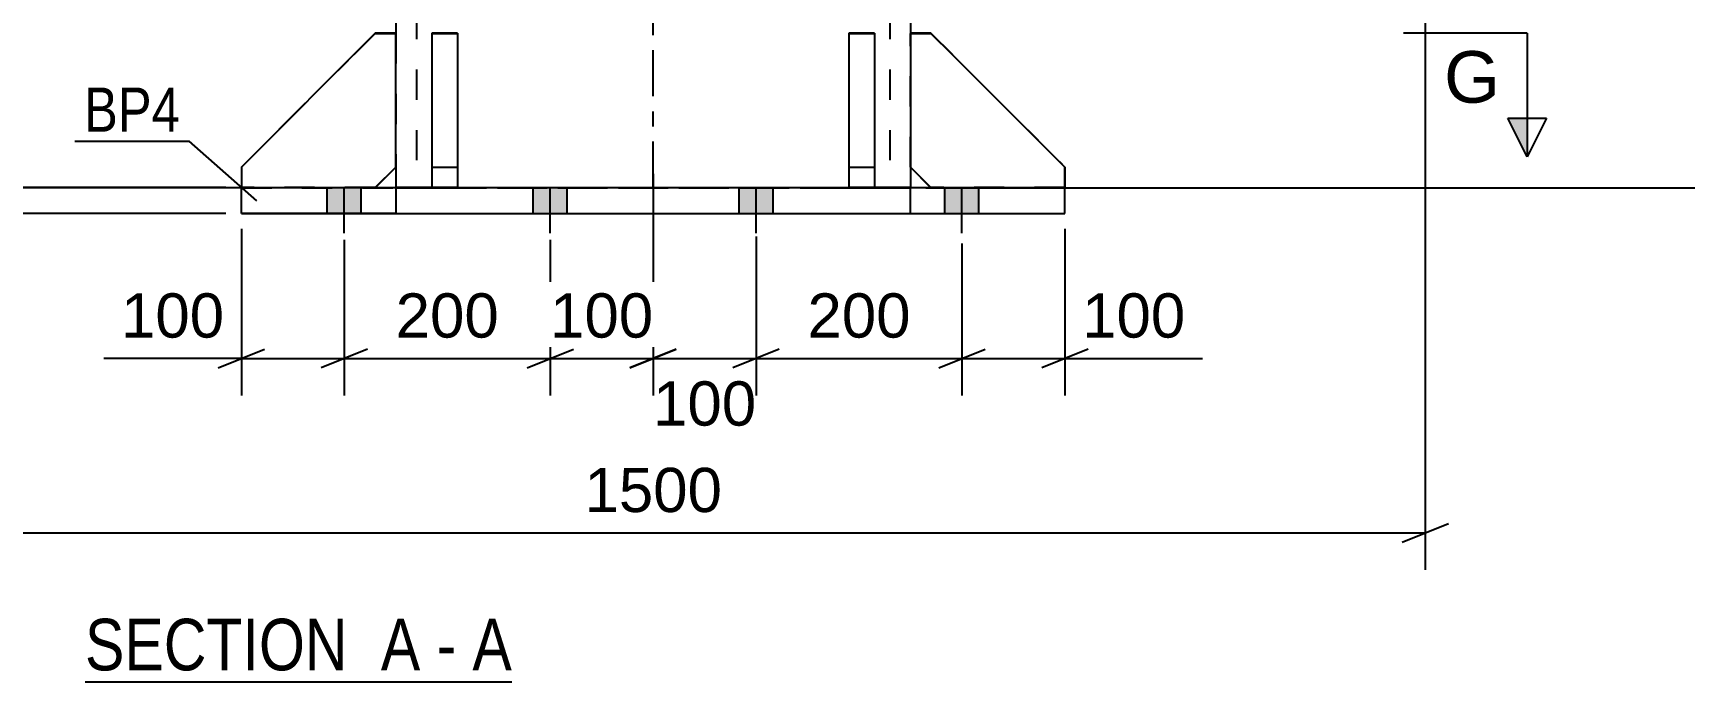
# Model space of a CAD drawing. Header units: millimetres. Extents: x 0 to 841, y 0 to 594.
# Drawn here: x 116.1 to 223.1, y 168.8 to 210.8 of the extents above; entities that cross this region are included whole.
import ezdxf

# ---------------------------------------------------------------- set-up
doc = ezdxf.new("R2010")
doc.units = ezdxf.units.MM
doc.linetypes.add('DXK_LINE_DOT2', pattern=[3.9198, 1.9599, -1.9599])
doc.linetypes.add('DXK_LINE_DOT3', pattern=[5.9187, 2.979, -0.9799, 0.9799, -0.9799])
doc.styles.add('Arial', font='ARIAL.TTF', dxfattribs={"height": 0.2})
doc.styles.add('Arial Narrow', font='ARIALN.TTF', dxfattribs={"height": 0.2})

# ---------------------------------------------------------------- blocks, each defined once
blk = doc.blocks.new('Unknown-284933836-17 - 2707')
at = {"color": 6, "linetype": 'Continuous'}
blk.add_line((119.51, 168.78), (147.16, 168.78), dxfattribs=at)
at = {"color": 0, "linetype": 'Continuous'}
for points in [[(137.62, 169.53), (137.62, 173.03), (119.51, 173.03), (119.51, 169.53)], [(141.23, 169.53), (141.23, 173.03), (138.67, 173.03), (138.67, 169.53)], [(143.55, 169.53), (143.55, 173.03), (142.28, 173.03), (142.28, 169.53)], [(147.16, 169.53), (147.16, 173.03), (144.6, 173.03), (144.6, 169.53)]]:
    blk.add_wipeout(points, dxfattribs=at)
at = {"color": 7, "linetype": 'Continuous', "style": 'Arial Narrow'}
for s, p in [('SECTION ', (119.51, 169.53)), ('A', (138.67, 169.53)), ('A', (144.6, 169.53)), ('-', (142.28, 169.53))]:
    blk.add_text(s, height=3.34, dxfattribs=at).set_placement(p)
blk = doc.blocks.new('Part-284933836-2913 - 2707')
at = {"color": 2, "linetype": 'Continuous'}
for p, q in [((138.3, 210.79), (129.64, 202.12)), ((139.64, 210.79), (138.3, 210.79)), ((138.3, 210.79), (138.3, 210.79)), ((139.64, 202.12), (139.64, 210.79)), ((129.64, 202.12), (129.64, 200.79)), ((138.3, 200.79), (139.64, 202.12))]:
    blk.add_line(p, q, dxfattribs=at)
at = {"color": 7, "linetype": 'DXK_LINE_DOT2'}
for p, q in [((129.64, 202.12), (138.3, 210.79)), ((138.3, 210.79), (139.64, 210.79)), ((138.3, 200.79), (139.64, 202.12)), ((129.64, 200.79), (138.3, 200.79)), ((129.64, 200.79), (129.64, 200.79)), ((138.3, 200.79), (129.64, 200.79)), ((129.64, 200.79), (129.64, 200.79)), ((138.3, 200.79), (138.3, 200.79)), ((138.3, 200.79), (138.3, 200.79))]:
    blk.add_line(p, q, dxfattribs=at)
blk = doc.blocks.new('Part-284933836-2788 - 2707')
at = {"color": 7, "linetype": 'DXK_LINE_DOT2'}
for p, q in [((168.97, 210.78), (168.97, 200.78)), ((168.97, 210.78), (170.64, 210.78)), ((170.64, 210.78), (168.97, 210.78)), ((170.64, 210.78), (170.64, 200.78)), ((168.97, 202.12), (170.64, 202.12)), ((168.97, 202.11), (170.64, 202.11)), ((168.97, 200.78), (170.64, 200.78)), ((168.97, 200.78), (170.64, 200.78))]:
    blk.add_line(p, q, dxfattribs=at)
blk = doc.blocks.new('Part-284933836-2870 - 2707')
at = {"color": 2, "linetype": 'Continuous'}
for p, q in [((129.64, 200.79), (139.64, 200.79)), ((129.64, 199.12), (129.64, 200.79)), ((139.64, 200.79), (172.97, 200.79)), ((139.64, 200.79), (139.64, 199.12)), ((172.97, 200.79), (182.97, 200.79)), ((172.97, 199.12), (172.97, 200.79)), ((182.97, 199.12), (182.97, 200.79)), ((139.64, 199.12), (129.64, 199.12)), ((129.64, 199.12), (129.64, 199.12)), ((129.64, 199.12), (139.64, 199.11)), ((139.64, 199.12), (172.97, 199.12)), ((139.64, 199.11), (172.97, 199.11)), ((172.97, 199.12), (182.97, 199.12)), ((172.97, 199.11), (182.97, 199.12))]:
    blk.add_line(p, q, dxfattribs=at)
at = {"color": 7, "linetype": 'DXK_LINE_DOT2'}
for p, q in [((129.64, 200.78), (139.64, 200.78)), ((139.64, 200.78), (172.97, 200.78)), ((182.97, 200.78), (172.97, 200.78)), ((182.97, 200.79), (182.97, 200.78)), ((139.64, 199.11), (139.64, 199.12)), ((172.97, 199.11), (172.97, 199.12))]:
    blk.add_line(p, q, dxfattribs=at)
blk = doc.blocks.new('Part-284933836-2814 - 2707')
at = {"color": 7, "linetype": 'DXK_LINE_DOT2'}
for p, q in [((172.97, 202.12), (172.97, 210.78)), ((172.97, 210.78), (174.3, 210.78)), ((174.3, 210.78), (172.97, 210.78)), ((174.3, 210.78), (182.97, 202.12)), ((174.3, 210.78), (174.3, 210.78)), ((182.97, 202.12), (174.3, 210.78)), ((174.3, 200.78), (172.97, 202.12)), ((182.97, 202.12), (182.97, 200.78)), ((174.3, 200.78), (174.3, 200.79)), ((182.97, 200.78), (174.3, 200.78)), ((174.3, 200.78), (174.3, 200.78)), ((174.3, 200.78), (182.97, 200.78))]:
    blk.add_line(p, q, dxfattribs=at)
at = {"color": 2, "linetype": 'Continuous'}
blk.add_line((174.3, 200.79), (172.97, 202.12), dxfattribs=at)
blk = doc.blocks.new('Part-284933836-2911 - 2707')
at = {"color": 2, "linetype": 'Continuous'}
for p, q in [((172.97, 210.79), (172.97, 210.79)), ((172.97, 210.79), (172.97, 202.12)), ((174.3, 210.79), (172.97, 210.79)), ((174.3, 210.79), (174.3, 210.79)), ((182.97, 202.12), (174.3, 210.79)), ((172.97, 202.12), (172.97, 202.12)), ((174.3, 200.79), (172.97, 202.12)), ((182.97, 202.12), (182.97, 202.12)), ((182.97, 200.79), (182.97, 202.12))]:
    blk.add_line(p, q, dxfattribs=at)
at = {"color": 7, "linetype": 'DXK_LINE_DOT2'}
for p, q in [((172.97, 210.79), (174.3, 210.79)), ((174.3, 210.79), (182.97, 202.12)), ((174.3, 200.79), (172.97, 202.12)), ((182.97, 200.79), (174.3, 200.79)), ((174.3, 200.79), (174.3, 200.79)), ((174.3, 200.79), (182.97, 200.79)), ((174.3, 200.79), (174.3, 200.79)), ((182.97, 200.79), (182.97, 200.79))]:
    blk.add_line(p, q, dxfattribs=at)
blk = doc.blocks.new('Part-284933836-2912 - 2707')
at = {"color": 2, "linetype": 'Continuous'}
for p, q in [((168.97, 210.79), (168.97, 200.79)), ((168.97, 210.79), (170.64, 210.79)), ((170.64, 210.79), (170.64, 200.79)), ((168.97, 202.12), (170.64, 202.12)), ((170.64, 200.79), (168.97, 200.79))]:
    blk.add_line(p, q, dxfattribs=at)
at = {"color": 7, "linetype": 'DXK_LINE_DOT2'}
for p, q in [((170.64, 210.79), (168.97, 210.79)), ((168.97, 202.12), (170.64, 202.12)), ((168.97, 200.79), (168.97, 200.79)), ((168.97, 200.79), (170.64, 200.79)), ((170.64, 200.79), (170.64, 200.79))]:
    blk.add_line(p, q, dxfattribs=at)
blk = doc.blocks.new('Part-284933836-2914 - 2707')
at = {"color": 7, "linetype": 'DXK_LINE_DOT2'}
for p, q in [((141.97, 210.78), (141.97, 200.78)), ((141.97, 210.78), (143.64, 210.78)), ((143.64, 210.78), (141.97, 210.78)), ((143.64, 210.78), (143.64, 200.78)), ((141.97, 202.12), (143.64, 202.12)), ((141.97, 202.11), (143.64, 202.11)), ((141.97, 200.78), (143.64, 200.78)), ((141.97, 200.78), (143.64, 200.78))]:
    blk.add_line(p, q, dxfattribs=at)
blk = doc.blocks.new('Part-284933836-2865 - 2707')
at = {"color": 2, "linetype": 'Continuous'}
for p, q in [((139.64, 224.12), (139.64, 210.79)), ((172.97, 224.12), (172.97, 210.79)), ((139.64, 202.12), (139.64, 200.79)), ((172.97, 202.12), (172.97, 200.79))]:
    blk.add_line(p, q, dxfattribs=at)
at = {"color": 7, "linetype": 'DXK_LINE_DOT2'}
for p, q in [((140.97, 224.12), (140.97, 200.79)), ((171.64, 224.12), (171.64, 200.79)), ((139.64, 210.79), (139.64, 202.12)), ((172.97, 210.79), (172.97, 202.12)), ((139.64, 200.78), (139.64, 200.79)), ((139.64, 200.79), (139.64, 200.79)), ((139.64, 200.79), (139.64, 200.78)), ((139.84, 200.79), (139.64, 200.79)), ((139.64, 200.78), (139.84, 200.78)), ((140.42, 200.79), (139.84, 200.79)), ((139.84, 200.78), (140.42, 200.78)), ((141.28, 200.79), (140.42, 200.79)), ((140.42, 200.78), (141.28, 200.78)), ((140.97, 200.78), (140.97, 200.79)), ((140.97, 200.78), (140.97, 200.79)), ((140.97, 200.79), (141.07, 200.79)), ((141.07, 200.78), (140.97, 200.78)), ((141.07, 200.79), (141.36, 200.79)), ((141.36, 200.78), (141.07, 200.78)), ((142.3, 200.79), (141.28, 200.79)), ((141.28, 200.78), (142.3, 200.78)), ((141.36, 200.79), (141.79, 200.79)), ((141.79, 200.78), (141.36, 200.78)), ((141.79, 200.79), (142.3, 200.79)), ((142.3, 200.78), (141.79, 200.78)), ((142.3, 200.79), (170.3, 200.79)), ((142.3, 200.79), (170.3, 200.79)), ((142.3, 200.78), (170.3, 200.78)), ((142.3, 200.78), (170.3, 200.78)), ((170.3, 200.79), (170.81, 200.79)), ((171.32, 200.79), (170.3, 200.79)), ((170.81, 200.78), (170.3, 200.78)), ((170.3, 200.78), (171.32, 200.78)), ((170.81, 200.79), (171.25, 200.79)), ((171.25, 200.78), (170.81, 200.78)), ((171.25, 200.79), (171.53, 200.79)), ((171.53, 200.78), (171.25, 200.78)), ((172.19, 200.79), (171.32, 200.79)), ((171.32, 200.78), (172.19, 200.78)), ((171.53, 200.79), (171.64, 200.79)), ((171.64, 200.78), (171.53, 200.78)), ((171.64, 200.78), (171.64, 200.79)), ((171.64, 200.78), (171.64, 200.79)), ((172.77, 200.79), (172.19, 200.79)), ((172.19, 200.78), (172.77, 200.78)), ((172.97, 200.79), (172.77, 200.79)), ((172.77, 200.78), (172.97, 200.78)), ((172.97, 200.78), (172.97, 200.79)), ((172.97, 200.79), (172.97, 200.78))]:
    blk.add_line(p, q, dxfattribs=at)
at = {"color": 7, "linetype": 'DXK_LINE_DOT3'}
blk.add_line((156.3, 200.79), (156.3, 224.12), dxfattribs=at)
blk = doc.blocks.new('Part-284933836-2871 - 2707')
at = {"color": 2, "linetype": 'Continuous'}
for p, q in [((141.97, 210.79), (141.97, 200.79)), ((141.97, 210.79), (143.64, 210.79)), ((143.64, 210.79), (143.64, 200.79)), ((141.97, 202.12), (143.64, 202.12)), ((143.64, 200.79), (141.97, 200.79))]:
    blk.add_line(p, q, dxfattribs=at)
at = {"color": 7, "linetype": 'DXK_LINE_DOT2'}
for p, q in [((143.64, 210.79), (141.97, 210.79)), ((141.97, 202.12), (143.64, 202.12)), ((141.97, 200.79), (141.97, 200.79)), ((141.97, 200.79), (143.64, 200.79)), ((143.64, 200.79), (143.64, 200.79))]:
    blk.add_line(p, q, dxfattribs=at)
blk = doc.blocks.new('Bolt-284933836-2931 - 2707')
at = {"linetype": 'Continuous'}
for points in [[(135.2, 199.12), (137.4, 199.12), (137.4, 200.79), (135.2, 200.79)], [(135.2, 199.12), (137.4, 199.12), (137.4, 200.78), (135.2, 200.78)], [(148.54, 199.12), (150.74, 199.12), (150.74, 200.79), (148.54, 200.79)], [(148.54, 199.11), (150.74, 199.11), (150.74, 200.78), (148.54, 200.78)], [(161.87, 199.12), (164.07, 199.12), (164.07, 200.79), (161.87, 200.79)], [(161.87, 199.11), (164.07, 199.11), (164.07, 200.78), (161.87, 200.78)], [(175.2, 199.12), (177.4, 199.12), (177.4, 200.79), (175.2, 200.79)], [(175.2, 199.12), (177.4, 199.12), (177.4, 200.78), (175.2, 200.78)]]:
    blk.add_hatch(color=1, dxfattribs=at).paths.add_polyline_path(points)
at = {"color": 1, "linetype": 'Continuous'}
for p, q in [((135.2, 199.12), (135.2, 200.79)), ((135.2, 199.12), (135.2, 200.78)), ((136.3, 197.85), (136.3, 200.79)), ((136.3, 197.85), (136.3, 200.78)), ((137.4, 199.12), (137.4, 200.79)), ((137.4, 199.12), (137.4, 200.78)), ((148.54, 199.12), (148.54, 200.79)), ((148.54, 199.11), (148.54, 200.78)), ((149.64, 197.86), (149.64, 200.79)), ((149.64, 197.85), (149.64, 200.78)), ((150.74, 199.12), (150.74, 200.79)), ((150.74, 199.11), (150.74, 200.78)), ((161.87, 199.12), (161.87, 200.79)), ((161.87, 199.11), (161.87, 200.78)), ((162.97, 197.86), (162.97, 200.79)), ((162.97, 197.85), (162.97, 200.78)), ((164.07, 199.12), (164.07, 200.79)), ((164.07, 199.11), (164.07, 200.78)), ((175.2, 199.12), (175.2, 200.79)), ((175.2, 199.12), (175.2, 200.78)), ((176.3, 197.85), (176.3, 200.79)), ((176.3, 197.85), (176.3, 200.78)), ((177.4, 199.12), (177.4, 200.79)), ((177.4, 199.12), (177.4, 200.78))]:
    blk.add_line(p, q, dxfattribs=at)
blk = doc.blocks.new('Part-284933836-2983 - 2707')
at = {"color": 7, "linetype": 'DXK_LINE_DOT2'}
for p, q in [((138.3, 210.78), (129.64, 202.12)), ((138.3, 210.78), (129.64, 202.12)), ((139.64, 210.78), (138.3, 210.78)), ((138.3, 210.78), (138.3, 210.78)), ((138.3, 210.78), (139.64, 210.78)), ((139.64, 202.12), (139.64, 210.78)), ((129.64, 202.12), (129.64, 200.78)), ((138.3, 200.78), (139.64, 202.12)), ((129.64, 200.78), (138.3, 200.78)), ((138.3, 200.78), (129.64, 200.78)), ((138.3, 200.78), (138.31, 200.79)), ((138.3, 200.78), (138.3, 200.78))]:
    blk.add_line(p, q, dxfattribs=at)
at = {"color": 2, "linetype": 'Continuous'}
blk.add_line((138.31, 200.79), (139.64, 202.12), dxfattribs=at)
blk = doc.blocks.new('StraightDimension-284933836-3377 - 2707')
at = {"color": 7, "linetype": 'Continuous'}
for p, q in [((156.3, 201.69), (156.3, 186.88)), ((162.97, 197.62), (162.97, 186.88)), ((154.8, 189.13), (157.8, 190.33)), ((156.3, 189.73), (162.97, 189.73)), ((164.47, 190.33), (161.47, 189.13))]:
    blk.add_line(p, q, dxfattribs=at)
at = {"color": 0}
blk.add_wipeout([(163.57, 184.78), (163.57, 188.98), (155.7, 188.98), (155.7, 184.78)], dxfattribs=at)
at = {"color": 3, "style": 'Arial'}
blk.add_text('100', height=2.865, dxfattribs=at).set_placement((156.3, 185.38))
blk = doc.blocks.new('StraightDimension-284933836-11754 - 2707')
at = {"color": 7, "linetype": 'Continuous'}
for p, q in [((40.62, 202.29), (41.82, 199.29)), ((128.64, 200.79), (38.37, 200.79)), ((41.82, 197.61), (40.62, 200.61)), ((41.22, 199.11), (41.22, 200.79)), ((128.64, 199.11), (38.37, 199.11)), ((41.22, 199.11), (41.22, 192.42)), ((41.22, 199.11), (41.22, 192.42))]:
    blk.add_line(p, q, dxfattribs=at)
at = {"color": 0}
blk.add_wipeout([(40.47, 198.59), (36.27, 198.59), (36.27, 192.94), (40.47, 192.94)], dxfattribs=at)
at = {"color": 3, "style": 'Arial'}
blk.add_text('25', height=2.865, rotation=90.0002, dxfattribs=at).set_placement((39.87, 193.54))
blk = doc.blocks.new('StraightDimension-284933836-3372 - 2707')
at = {"color": 7, "linetype": 'Continuous'}
for p, q in [((136.3, 197.4), (136.3, 187.33)), ((149.64, 197.4), (149.64, 187.33)), ((137.8, 190.33), (134.8, 189.13)), ((136.3, 189.73), (149.64, 189.73)), ((148.14, 189.13), (151.14, 190.33))]:
    blk.add_line(p, q, dxfattribs=at)
at = {"color": 0}
blk.add_wipeout([(146.91, 190.48), (146.91, 194.68), (139.03, 194.68), (139.03, 190.48)], dxfattribs=at)
at = {"color": 3, "style": 'Arial'}
blk.add_text('200', height=2.865, dxfattribs=at).set_placement((139.63, 191.08))
blk = doc.blocks.new('StraightDimension-284933836-3366 - 2707')
at = {"color": 7, "linetype": 'Continuous'}
for p, q in [((182.97, 198.12), (182.97, 187.33)), ((176.3, 197.17), (176.3, 187.33)), ((174.8, 189.13), (177.8, 190.33)), ((176.3, 189.73), (182.97, 189.73)), ((184.47, 190.33), (181.47, 189.13)), ((182.97, 189.73), (191.89, 189.73)), ((182.97, 189.73), (191.89, 189.73))]:
    blk.add_line(p, q, dxfattribs=at)
at = {"color": 0}
blk.add_wipeout([(191.37, 190.48), (191.37, 194.68), (183.49, 194.68), (183.49, 190.48)], dxfattribs=at)
at = {"color": 3, "style": 'Arial'}
blk.add_text('100', height=2.865, dxfattribs=at).set_placement((184.09, 191.08))
blk = doc.blocks.new('StraightDimension-284933836-3369 - 2707')
at = {"color": 7, "linetype": 'Continuous'}
for p, q in [((129.64, 198.12), (129.64, 187.33)), ((136.3, 197.4), (136.3, 187.33)), ((129.64, 189.73), (120.72, 189.73)), ((129.64, 189.73), (120.72, 189.73)), ((128.14, 189.13), (131.14, 190.33)), ((129.64, 189.73), (136.3, 189.73)), ((137.8, 190.33), (134.8, 189.13))]:
    blk.add_line(p, q, dxfattribs=at)
at = {"color": 0}
blk.add_wipeout([(129.11, 190.48), (129.11, 194.68), (121.24, 194.68), (121.24, 190.48)], dxfattribs=at)
at = {"color": 3, "style": 'Arial'}
blk.add_text('100', height=2.865, dxfattribs=at).set_placement((121.84, 191.08))
blk = doc.blocks.new('StraightDimension-284933836-3373 - 2707')
at = {"color": 7, "linetype": 'Continuous'}
for p, q in [((156.3, 201.69), (156.3, 187.33)), ((149.64, 197.4), (149.64, 187.33)), ((148.14, 189.13), (151.14, 190.33)), ((149.64, 189.73), (156.3, 189.73)), ((157.8, 190.33), (154.8, 189.13))]:
    blk.add_line(p, q, dxfattribs=at)
at = {"color": 0}
blk.add_wipeout([(156.91, 190.48), (156.91, 194.68), (149.03, 194.68), (149.03, 190.48)], dxfattribs=at)
at = {"color": 3, "style": 'Arial'}
blk.add_text('100', height=2.865, dxfattribs=at).set_placement((149.63, 191.08))
blk = doc.blocks.new('StraightDimension-284933836-3381 - 2707')
at = {"color": 7, "linetype": 'Continuous'}
for p, q in [((162.97, 197.62), (162.97, 187.33)), ((176.3, 197.17), (176.3, 187.33)), ((164.47, 190.33), (161.47, 189.13)), ((162.97, 189.73), (176.3, 189.73)), ((174.8, 189.13), (177.8, 190.33))]:
    blk.add_line(p, q, dxfattribs=at)
at = {"color": 0}
blk.add_wipeout([(173.57, 190.48), (173.57, 194.68), (165.7, 194.68), (165.7, 190.48)], dxfattribs=at)
at = {"color": 3, "style": 'Arial'}
blk.add_text('200', height=2.865, dxfattribs=at).set_placement((166.3, 191.08))
blk = doc.blocks.new('StraightDimension-284933836-11670 - 2707')
at = {"color": 7, "linetype": 'Continuous'}
for p, q in [((60.41, 244.1), (59.21, 247.1)), ((138.64, 245.6), (49.61, 245.6)), ((59.81, 200.78), (59.81, 245.6)), ((59.21, 202.28), (60.41, 199.28)), ((140.97, 200.78), (56.28, 200.78))]:
    blk.add_line(p, q, dxfattribs=at)
at = {"color": 0}
blk.add_wipeout([(59.06, 228.24), (54.86, 228.24), (54.86, 218.14), (59.06, 218.14)], dxfattribs=at)
at = {"color": 3, "style": 'Arial'}
blk.add_text('2596', height=2.865, rotation=90.0002, dxfattribs=at).set_placement((58.46, 218.74))
at = {"color": 0, "linetype": 'Continuous'}
for points in [[(59.11, 246.2), (59.11, 250.4), (49.01, 250.4), (49.01, 246.2)], [(59.11, 201.38), (59.11, 205.58), (55.68, 205.58), (55.68, 201.38)]]:
    blk.add_wipeout(points, dxfattribs=at)
at = {"color": 3, "linetype": 'Continuous', "style": 'Arial'}
for s, height, p in [('2596', 2.865, (49.61, 246.8)), ('0', 2.87, (56.28, 201.98))]:
    blk.add_text(s, height=height, dxfattribs=at).set_placement(p)
blk = doc.blocks.new('StraightDimension-284933836-11731 - 2707')
at = {"color": 7, "linetype": 'Continuous'}
for p, q in [((228.56, 244.06), (227.36, 247.06)), ((205.64, 245.56), (238.16, 245.56)), ((227.96, 200.78), (227.96, 245.56)), ((227.36, 202.28), (228.56, 199.28)), ((173.97, 200.78), (231.49, 200.78))]:
    blk.add_line(p, q, dxfattribs=at)
at = {"color": 0}
blk.add_wipeout([(227.21, 228.22), (223.01, 228.22), (223.01, 218.12), (227.21, 218.12)], dxfattribs=at)
at = {"color": 3, "style": 'Arial'}
blk.add_text('2596', height=2.865, rotation=90.0002, dxfattribs=at).set_placement((226.61, 218.72))
at = {"color": 0, "linetype": 'Continuous'}
for points in [[(238.76, 246.16), (238.76, 250.36), (228.66, 250.36), (228.66, 246.16)], [(232.09, 201.38), (232.09, 205.58), (228.66, 205.58), (228.66, 201.38)]]:
    blk.add_wipeout(points, dxfattribs=at)
at = {"color": 3, "linetype": 'Continuous', "style": 'Arial'}
for s, height, p in [('2596', 2.865, (229.26, 246.76)), ('0', 2.87, (229.26, 201.98))]:
    blk.add_text(s, height=height, dxfattribs=at).set_placement(p)
blk = doc.blocks.new('StraightDimension-284933836-11753 - 2707')
at = {"color": 7, "linetype": 'Continuous'}
blk.add_line((128.64, 200.79), (38.37, 200.79), dxfattribs=at)
blk = doc.blocks.new('StraightDimension-284933836-11771 - 2707')
at = {"color": 7, "linetype": 'Continuous'}
blk.add_line((128.64, 199.12), (30.02, 199.12), dxfattribs=at)
blk = doc.blocks.new('StraightDimension-284933836-11999 - 2707')
at = {"color": 7, "linetype": 'Continuous'}
for p, q in [((106.3, 236.6), (106.3, 176.03)), ((206.31, 236.6), (206.31, 176.03)), ((107.8, 179.03), (104.8, 177.83)), ((204.81, 177.83), (207.81, 179.03)), ((106.3, 178.43), (206.31, 178.43))]:
    blk.add_line(p, q, dxfattribs=at)
at = {"color": 0}
blk.add_wipeout([(161.35, 179.18), (161.35, 183.38), (151.26, 183.38), (151.26, 179.18)], dxfattribs=at)
at = {"color": 3, "style": 'Arial'}
blk.add_text('1500', height=2.865, dxfattribs=at).set_placement((151.86, 179.78))
blk = doc.blocks.new('Mark-284933836-2866 - 2707')
at = {"color": 30, "linetype": 'Continuous'}
for p in [(118.85, 203.81), (130.63, 199.94)]:
    blk.add_line(p, (126.26, 203.81), dxfattribs=at)
at = {"color": 0}
blk.add_wipeout([(125.66, 204.41), (125.66, 207.41), (119.45, 207.41), (119.45, 204.41)], dxfattribs=at)
blk.add_wipeout([(125.66, 204.41), (125.66, 207.41), (119.45, 207.41), (119.45, 204.41)], dxfattribs=at)
at = {"color": 3, "style": 'Arial Narrow'}
blk.add_text('BP4', height=2.863, dxfattribs=at).set_placement((119.45, 204.41))
blk = doc.blocks.new('SectionMark-284933836-12567 - 2707')
at = {"linetype": 'Continuous'}
blk.add_hatch(color=6, dxfattribs=at).paths.add_polyline_path([(211.66, 205.29), (212.91, 205.29), (212.91, 202.79)])
at = {"color": 6, "linetype": 'Continuous'}
for p, q in [((212.91, 210.79), (204.91, 210.79)), ((212.91, 210.79), (212.91, 202.79)), ((211.66, 205.29), (214.16, 205.29)), ((212.91, 202.79), (211.66, 205.29)), ((214.16, 205.29), (212.91, 202.79))]:
    blk.add_line(p, q, dxfattribs=at)
at = {"color": 0, "linetype": 'Continuous'}
blk.add_wipeout([(211.16, 206.29), (211.16, 209.79), (207.53, 209.79), (207.53, 206.29)], dxfattribs=at)
at = {"color": 3, "linetype": 'Continuous', "style": 'Arial'}
blk.add_text('G', height=3.34, rotation=0.0115, dxfattribs=at).set_placement((207.53, 206.29))

msp = doc.modelspace()

# ---------------------------------------------------------------- block references
for name in ['Part-284933836-2865 - 2707', 'Part-284933836-2913 - 2707', 'Part-284933836-2983 - 2707', 'Part-284933836-2871 - 2707', 'Part-284933836-2914 - 2707', 'Part-284933836-2912 - 2707', 'Part-284933836-2788 - 2707', 'Part-284933836-2911 - 2707', 'Part-284933836-2814 - 2707', 'StraightDimension-284933836-11754 - 2707', 'Part-284933836-2870 - 2707', 'Bolt-284933836-2931 - 2707', 'Unknown-284933836-17 - 2707']:
    msp.add_blockref(name, (0, 0))

# ---------------------------------------------------------------- next in the draw order: block references
for name in ['StraightDimension-284933836-11670 - 2707', 'StraightDimension-284933836-11731 - 2707', 'StraightDimension-284933836-3377 - 2707', 'StraightDimension-284933836-3366 - 2707', 'StraightDimension-284933836-3372 - 2707']:
    msp.add_blockref(name, (0, 0))

# ---------------------------------------------------------------- next in the draw order: block references
for name in ['StraightDimension-284933836-11753 - 2707', 'StraightDimension-284933836-3373 - 2707', 'StraightDimension-284933836-3369 - 2707', 'StraightDimension-284933836-3381 - 2707']:
    msp.add_blockref(name, (0, 0))

# ---------------------------------------------------------------- next in the draw order: block references
msp.add_blockref('StraightDimension-284933836-11771 - 2707', (0, 0))

# ---------------------------------------------------------------- next in the draw order: block references
msp.add_blockref('StraightDimension-284933836-11999 - 2707', (0, 0))

# ---------------------------------------------------------------- next in the draw order: block references
msp.add_blockref('Mark-284933836-2866 - 2707', (0, 0))

# ---------------------------------------------------------------- next in the draw order: block references
msp.add_blockref('SectionMark-284933836-12567 - 2707', (0, 0))

doc.saveas('drawing.dxf')
